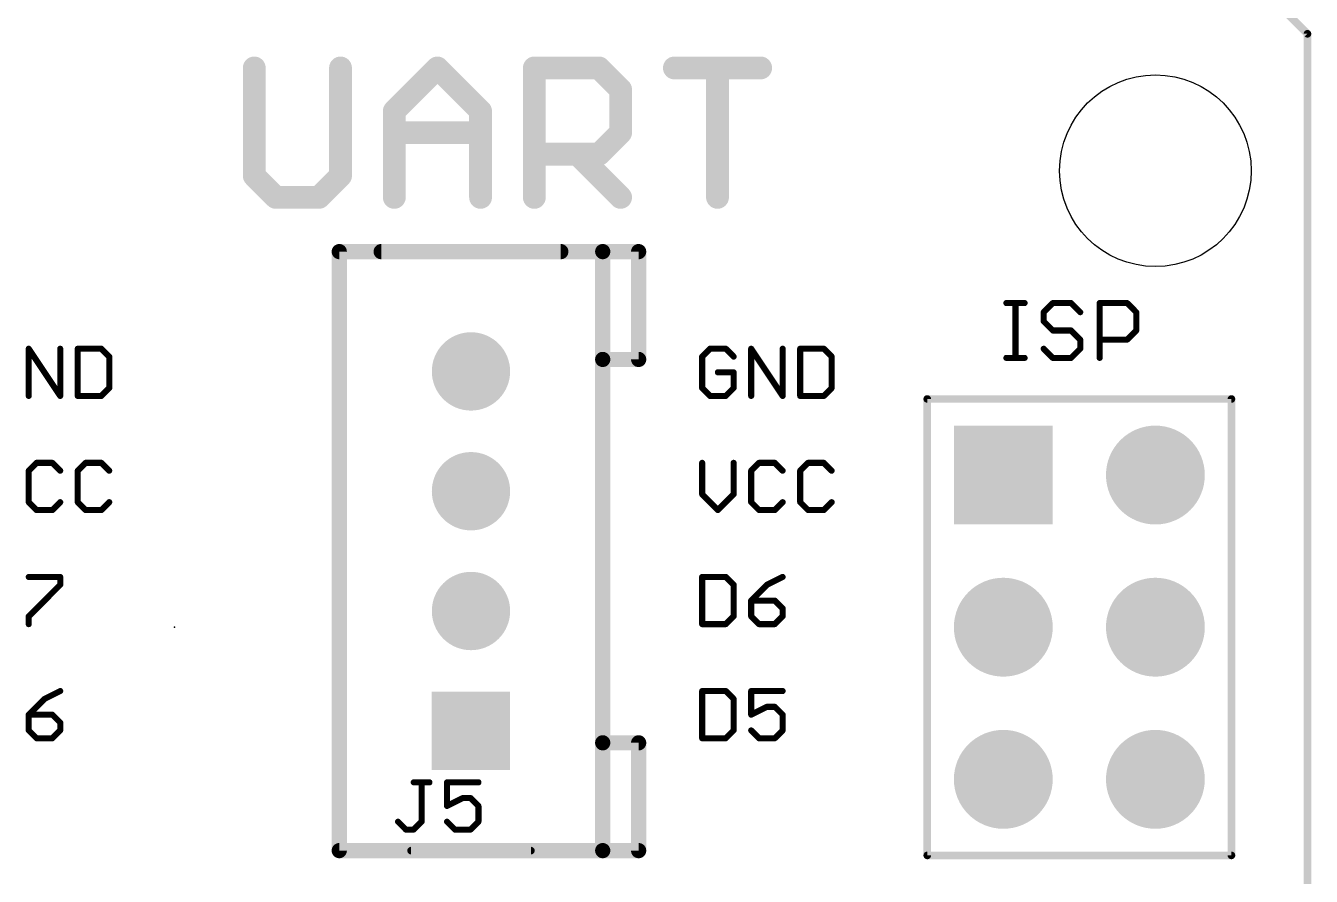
# Model space of a CAD drawing. Header units: inches. Extents: x 0 to 2.7, y -0.05 to 2.1.
# Drawn here: x 1.857 to 2.703, y 0.936 to 1.495 of the extents above; entities that cross this region are included whole.
import ezdxf

# ---------------------------------------------------------------- set-up
doc = ezdxf.new("R2010")
doc.units = ezdxf.units.IN
doc.header["$MEASUREMENT"] = 0
doc.layers.get('0').update_dxf_attribs({"linetype": 'CONTINUOUS'})
for name, color, linetype in [('17', 94, 'CONTINUOUS'), ('20', 214, 'CONTINUOUS'), ('21', 251, 'CONTINUOUS'), ('24', 134, 'CONTINUOUS'), ('25', 251, 'CONTINUOUS')]:
    doc.layers.add(name, color=color, linetype=linetype)
doc.layers.get('0').off()

# ---------------------------------------------------------------- blocks, each defined once
blk = doc.blocks.new('SQUAREP')
blk.add_solid([(-0.5, -0.5), (0.5, -0.5), (-0.5, 0.5), (0.5, 0.5)])
blk = doc.blocks.new('ROUNDP')
at = {"const_width": 0.5}
blk.add_lwpolyline([(0, -0.25, 1), (0, 0.25, 1), (0, -0.25)], format="xyb", dxfattribs=at)

msp = doc.modelspace()

# ---------------------------------------------------------------- linework, layer by layer
at = {"layer": '20', "const_width": 0.0005}
for points in [[(2.70025, 1.49, 1), (2.69975, 1.49)], [(2.699823, 1.489823, 1), (2.700177, 1.490177)]]:
    msp.add_lwpolyline(points, format="xyb", dxfattribs=at)
at = {"layer": '20'}
msp.add_circle((2.6, 1.4), 0.063, dxfattribs=at)
at = {"layer": '21'}
for points, const_width in [([(2.6, 1.59), (2.7, 1.49)], 0.005), ([(2.7, 1.49), (2.7, 0.2)], 0.005), ([(2.0075, 1.467573), (2.0075, 1.396679)], 0.015), ([(2.064215, 1.396679), (2.064215, 1.467573)], 0.015), ([(2.099579, 1.439215), (2.127936, 1.467573)], 0.015), ([(2.127936, 1.467573), (2.156294, 1.439215)], 0.015), ([(2.191657, 1.3825), (2.191657, 1.467573)], 0.015), ([(2.191657, 1.467573), (2.234194, 1.467573)], 0.015), ([(2.234194, 1.467573), (2.248372, 1.453394)], 0.015), ([(2.283736, 1.467573), (2.340451, 1.467573)], 0.015), ([(2.312093, 1.3825), (2.312093, 1.467573)], 0.015), ([(2.248372, 1.453394), (2.248372, 1.425036)], 0.015), ([(2.099579, 1.3825), (2.099579, 1.439215)], 0.015), ([(2.156294, 1.439215), (2.156294, 1.3825)], 0.015), ([(2.099579, 1.425036), (2.156294, 1.425036)], 0.015), ([(2.248372, 1.425036), (2.234194, 1.410858)], 0.015), ([(2.234194, 1.410858), (2.191657, 1.410858)], 0.015), ([(2.220015, 1.410858), (2.248372, 1.3825)], 0.015), ([(2.0075, 1.396679), (2.021679, 1.3825)], 0.015), ([(2.050036, 1.3825), (2.064215, 1.396679)], 0.015), ([(2.021679, 1.3825), (2.050036, 1.3825)], 0.015), ([(2.236614, 1.34685), (2.063386, 1.34685)], 0.01), ([(2.063386, 0.95315), (2.063386, 1.34685)], 0.01), ([(2.090945, 1.34685), (2.209055, 1.34685)], 0.01), ([(2.236614, 1.275984), (2.236614, 1.34685)], 0.01), ([(2.260236, 1.34685), (2.236614, 1.34685)], 0.01), ([(2.260236, 1.275984), (2.260236, 1.34685)], 0.01), ([(2.502, 1.313031), (2.51401, 1.313031)], 0.004), ([(2.508005, 1.277), (2.508005, 1.313031)], 0.004), ([(2.532559, 1.313031), (2.526554, 1.307026)], 0.004), ([(2.54457, 1.313031), (2.532559, 1.313031)], 0.004), ([(2.550575, 1.307026), (2.54457, 1.313031)], 0.004), ([(2.563386, 1.277), (2.563386, 1.313031)], 0.004), ([(2.563386, 1.313031), (2.581401, 1.313031)], 0.004), ([(2.581401, 1.313031), (2.587406, 1.307026)], 0.004), ([(2.526554, 1.307026), (2.526554, 1.30102)], 0.004), ([(2.526554, 1.30102), (2.532559, 1.295015)], 0.004), ([(2.587406, 1.307026), (2.587406, 1.295015)], 0.004), ([(2.532559, 1.295015), (2.54457, 1.295015)], 0.004), ([(2.54457, 1.295015), (2.550575, 1.28901)], 0.004), ([(2.587406, 1.295015), (2.581401, 1.28901)], 0.004), ([(1.859227, 1.252), (1.859227, 1.283026)], 0.004), ([(1.859227, 1.283026), (1.879912, 1.252)], 0.004), ([(1.879912, 1.252), (1.879912, 1.283026)], 0.004), ([(1.891455, 1.283026), (1.891455, 1.252)], 0.004), ([(1.906968, 1.283026), (1.891455, 1.283026)], 0.004), ([(1.912139, 1.277855), (1.906968, 1.283026)], 0.004), ([(2.307171, 1.283026), (2.302, 1.277855)], 0.004), ([(2.317513, 1.283026), (2.307171, 1.283026)], 0.004), ([(2.322684, 1.277855), (2.317513, 1.283026)], 0.004), ([(2.334227, 1.252), (2.334227, 1.283026)], 0.004), ([(2.334227, 1.283026), (2.354912, 1.252)], 0.004), ([(2.354912, 1.252), (2.354912, 1.283026)], 0.004), ([(2.366455, 1.283026), (2.366455, 1.252)], 0.004), ([(2.381968, 1.283026), (2.366455, 1.283026)], 0.004), ([(2.387139, 1.277855), (2.381968, 1.283026)], 0.004), ([(2.532559, 1.277), (2.526554, 1.283005)], 0.004), ([(2.550575, 1.283005), (2.54457, 1.277)], 0.004), ([(2.550575, 1.28901), (2.550575, 1.283005)], 0.004), ([(2.581401, 1.28901), (2.563386, 1.28901)], 0.004), ([(1.912139, 1.257171), (1.912139, 1.277855)], 0.004), ([(2.236614, 1.024016), (2.236614, 1.275984)], 0.01), ([(2.236614, 1.275984), (2.260236, 1.275984)], 0.01), ([(2.302, 1.277855), (2.302, 1.257171)], 0.004), ([(2.387139, 1.257171), (2.387139, 1.277855)], 0.004), ([(2.502, 1.277), (2.51401, 1.277)], 0.004), ([(2.54457, 1.277), (2.532559, 1.277)], 0.004), ([(2.322684, 1.267513), (2.312342, 1.267513)], 0.004), ([(2.322684, 1.257171), (2.322684, 1.267513)], 0.004), ([(1.891455, 1.252), (1.906968, 1.252)], 0.004), ([(1.906968, 1.252), (1.912139, 1.257171)], 0.004), ([(2.302, 1.257171), (2.307171, 1.252)], 0.004), ([(2.307171, 1.252), (2.317513, 1.252)], 0.004), ([(2.317513, 1.252), (2.322684, 1.257171)], 0.004), ([(2.366455, 1.252), (2.381968, 1.252)], 0.004), ([(2.381968, 1.252), (2.387139, 1.257171)], 0.004), ([(2.45, 1.25), (2.65, 1.25)], 0.005), ([(2.45, 0.95), (2.45, 1.25)], 0.005), ([(2.65, 1.25), (2.65, 0.95)], 0.005), ([(1.864398, 1.208026), (1.859227, 1.202855)], 0.004), ([(1.874741, 1.208026), (1.864398, 1.208026)], 0.004), ([(1.879912, 1.202855), (1.874741, 1.208026)], 0.004), ([(1.896626, 1.208026), (1.891455, 1.202855)], 0.004), ([(1.906968, 1.208026), (1.896626, 1.208026)], 0.004), ([(1.912139, 1.202855), (1.906968, 1.208026)], 0.004), ([(2.302, 1.208026), (2.302, 1.187342)], 0.004), ([(2.322684, 1.187342), (2.322684, 1.208026)], 0.004), ([(2.339398, 1.208026), (2.334227, 1.202855)], 0.004), ([(2.349741, 1.208026), (2.339398, 1.208026)], 0.004), ([(2.354912, 1.202855), (2.349741, 1.208026)], 0.004), ([(2.371626, 1.208026), (2.366455, 1.202855)], 0.004), ([(2.381968, 1.208026), (2.371626, 1.208026)], 0.004), ([(2.387139, 1.202855), (2.381968, 1.208026)], 0.004), ([(1.859227, 1.202855), (1.859227, 1.182171)], 0.004), ([(1.891455, 1.202855), (1.891455, 1.182171)], 0.004), ([(2.334227, 1.202855), (2.334227, 1.182171)], 0.004), ([(2.366455, 1.202855), (2.366455, 1.182171)], 0.004), ([(1.859227, 1.182171), (1.864398, 1.177)], 0.004), ([(1.874741, 1.177), (1.879912, 1.182171)], 0.004), ([(1.891455, 1.182171), (1.896626, 1.177)], 0.004), ([(1.906968, 1.177), (1.912139, 1.182171)], 0.004), ([(2.302, 1.187342), (2.312342, 1.177)], 0.004), ([(2.312342, 1.177), (2.322684, 1.187342)], 0.004), ([(2.334227, 1.182171), (2.339398, 1.177)], 0.004), ([(2.349741, 1.177), (2.354912, 1.182171)], 0.004), ([(2.366455, 1.182171), (2.371626, 1.177)], 0.004), ([(2.381968, 1.177), (2.387139, 1.182171)], 0.004), ([(1.864398, 1.177), (1.874741, 1.177)], 0.004), ([(1.896626, 1.177), (1.906968, 1.177)], 0.004), ([(2.339398, 1.177), (2.349741, 1.177)], 0.004), ([(2.371626, 1.177), (2.381968, 1.177)], 0.004), ([(1.859227, 1.133026), (1.879912, 1.133026)], 0.004), ([(1.879912, 1.133026), (1.879912, 1.127855)], 0.004), ([(2.302, 1.133026), (2.302, 1.102)], 0.004), ([(2.317513, 1.133026), (2.302, 1.133026)], 0.004), ([(2.322684, 1.127855), (2.317513, 1.133026)], 0.004), ([(2.354912, 1.133026), (2.34457, 1.127855)], 0.004), ([(1.879912, 1.127855), (1.859227, 1.107171)], 0.004), ([(2.322684, 1.107171), (2.322684, 1.127855)], 0.004), ([(2.34457, 1.127855), (2.334227, 1.117513)], 0.004), ([(2.334227, 1.117513), (2.334227, 1.107171)], 0.004), ([(2.349741, 1.117513), (2.334227, 1.117513)], 0.004), ([(2.354912, 1.112342), (2.349741, 1.117513)], 0.004), ([(1.859227, 1.107171), (1.859227, 1.102)], 0.004), ([(2.317513, 1.102), (2.322684, 1.107171)], 0.004), ([(2.334227, 1.107171), (2.339398, 1.102)], 0.004), ([(2.349741, 1.102), (2.354912, 1.107171)], 0.004), ([(2.354912, 1.107171), (2.354912, 1.112342)], 0.004), ([(2.302, 1.102), (2.317513, 1.102)], 0.004), ([(2.339398, 1.102), (2.349741, 1.102)], 0.004), ([(1.879912, 1.058026), (1.86957, 1.052855)], 0.004), ([(2.302, 1.058026), (2.302, 1.027)], 0.004), ([(2.317513, 1.058026), (2.302, 1.058026)], 0.004), ([(2.322684, 1.052855), (2.317513, 1.058026)], 0.004), ([(2.354912, 1.058026), (2.334227, 1.058026)], 0.004), ([(2.334227, 1.058026), (2.334227, 1.042513)], 0.004), ([(1.86957, 1.052855), (1.859227, 1.042513)], 0.004), ([(2.322684, 1.032171), (2.322684, 1.052855)], 0.004), ([(2.334227, 1.042513), (2.34457, 1.047684)], 0.004), ([(2.34457, 1.047684), (2.349741, 1.047684)], 0.004), ([(2.349741, 1.047684), (2.354912, 1.042513)], 0.004), ([(1.859227, 1.042513), (1.859227, 1.032171)], 0.004), ([(1.874741, 1.042513), (1.859227, 1.042513)], 0.004), ([(1.879912, 1.037342), (1.874741, 1.042513)], 0.004), ([(2.354912, 1.042513), (2.354912, 1.032171)], 0.004), ([(1.859227, 1.032171), (1.864398, 1.027)], 0.004), ([(1.874741, 1.027), (1.879912, 1.032171)], 0.004), ([(1.879912, 1.032171), (1.879912, 1.037342)], 0.004), ([(2.317513, 1.027), (2.322684, 1.032171)], 0.004), ([(2.339398, 1.027), (2.334227, 1.032171)], 0.004), ([(2.354912, 1.032171), (2.349741, 1.027)], 0.004), ([(1.864398, 1.027), (1.874741, 1.027)], 0.004), ([(2.236614, 0.95315), (2.236614, 1.024016)], 0.01), ([(2.260236, 1.024016), (2.236614, 1.024016)], 0.01), ([(2.260236, 0.95315), (2.260236, 1.024016)], 0.01), ([(2.302, 1.027), (2.317513, 1.027)], 0.004), ([(2.349741, 1.027), (2.339398, 1.027)], 0.004), ([(2.063386, 0.95315), (2.236614, 0.95315)], 0.01), ([(2.11063, 0.95315), (2.18937, 0.95315)], 0.005), ([(2.236614, 0.95315), (2.260236, 0.95315)], 0.01), ([(2.65, 0.95), (2.45, 0.95)], 0.005)]:
    msp.add_lwpolyline(points, dxfattribs=dict(at, const_width=const_width))
for points, const_width in [([(2.70125, 1.49, 1), (2.69875, 1.49)], 0.0025), ([(2.699116, 1.489116, 1), (2.700884, 1.490884)], 0.0025), ([(2.01125, 1.467573, 1), (2.00375, 1.467573)], 0.0075), ([(2.067965, 1.467573, 1), (2.060465, 1.467573)], 0.0075), ([(2.130588, 1.470224, 1), (2.125284, 1.464921)], 0.0075), ([(2.130588, 1.464921, 1), (2.125284, 1.470224)], 0.0075), ([(2.195407, 1.467573, 1), (2.187907, 1.467573)], 0.0075), ([(2.191657, 1.471323, 1), (2.191657, 1.463823)], 0.0075), ([(2.236845, 1.470224, 1), (2.231542, 1.464921)], 0.0075), ([(2.234194, 1.463823, 1), (2.234194, 1.471323)], 0.0075), ([(2.283736, 1.471323, 1), (2.283736, 1.463823)], 0.0075), ([(2.315843, 1.467573, 1), (2.308343, 1.467573)], 0.0075), ([(2.340451, 1.463823, 1), (2.340451, 1.471323)], 0.0075), ([(2.252122, 1.453394, 1), (2.244622, 1.453394)], 0.0075), ([(2.245721, 1.450742, 1), (2.251024, 1.456045)], 0.0075), ([(2.096927, 1.441867, 1), (2.10223, 1.436563)], 0.0075), ([(2.103329, 1.439215, 1), (2.095829, 1.439215)], 0.0075), ([(2.160044, 1.439215, 1), (2.152544, 1.439215)], 0.0075), ([(2.153642, 1.436563, 1), (2.158945, 1.441867)], 0.0075), ([(2.099579, 1.428786, 1), (2.099579, 1.421286)], 0.0075), ([(2.156294, 1.421286, 1), (2.156294, 1.428786)], 0.0075), ([(2.244622, 1.425036, 1), (2.252122, 1.425036)], 0.0075), ([(2.251024, 1.422385, 1), (2.245721, 1.427688)], 0.0075), ([(2.191657, 1.414608, 1), (2.191657, 1.407108)], 0.0075), ([(2.222666, 1.413509, 1), (2.217363, 1.408206)], 0.0075), ([(2.231542, 1.413509, 1), (2.236845, 1.408206)], 0.0075), ([(2.234194, 1.407108, 1), (2.234194, 1.414608)], 0.0075), ([(2.010152, 1.39933, 1), (2.004848, 1.394027)], 0.0075), ([(2.066867, 1.394027, 1), (2.061563, 1.39933)], 0.0075), ([(2.00375, 1.396679, 1), (2.01125, 1.396679)], 0.0075), ([(2.060465, 1.396679, 1), (2.067965, 1.396679)], 0.0075), ([(2.021679, 1.38625, 1), (2.021679, 1.37875)], 0.0075), ([(2.019027, 1.379848, 1), (2.02433, 1.385152)], 0.0075), ([(2.047385, 1.385152, 1), (2.052688, 1.379848)], 0.0075), ([(2.050036, 1.37875, 1), (2.050036, 1.38625)], 0.0075), ([(2.095829, 1.3825, 1), (2.103329, 1.3825)], 0.0075), ([(2.152544, 1.3825, 1), (2.160044, 1.3825)], 0.0075), ([(2.187907, 1.3825, 1), (2.195407, 1.3825)], 0.0075), ([(2.245721, 1.379848, 1), (2.251024, 1.385152)], 0.0075), ([(2.308343, 1.3825, 1), (2.315843, 1.3825)], 0.0075), ([(2.063386, 1.34935, 1), (2.063386, 1.34435)], 0.005), ([(2.065886, 1.34685, 1), (2.060886, 1.34685)], 0.005), ([(2.090945, 1.34935, 1), (2.090945, 1.34435)], 0.005), ([(2.209055, 1.34435, 1), (2.209055, 1.34935)], 0.005), ([(2.239114, 1.34685, 1), (2.234114, 1.34685)], 0.005), ([(2.236614, 1.34935, 1), (2.236614, 1.34435)], 0.005), ([(2.236614, 1.34435, 1), (2.236614, 1.34935)], 0.005), ([(2.262736, 1.34685, 1), (2.257736, 1.34685)], 0.005), ([(2.260236, 1.34435, 1), (2.260236, 1.34935)], 0.005), ([(2.502, 1.314031, 1), (2.502, 1.312031)], 0.002), ([(2.509005, 1.313031, 1), (2.507005, 1.313031)], 0.002), ([(2.51401, 1.312031, 1), (2.51401, 1.314031)], 0.002), ([(2.532559, 1.314031, 1), (2.532559, 1.312031)], 0.002), ([(2.533266, 1.312324, 1), (2.531852, 1.313738)], 0.002), ([(2.545277, 1.313738, 1), (2.543863, 1.312324)], 0.002), ([(2.54457, 1.312031, 1), (2.54457, 1.314031)], 0.002), ([(2.564386, 1.313031, 1), (2.562386, 1.313031)], 0.002), ([(2.563386, 1.314031, 1), (2.563386, 1.312031)], 0.002), ([(2.582108, 1.313738, 1), (2.580694, 1.312324)], 0.002), ([(2.581401, 1.312031, 1), (2.581401, 1.314031)], 0.002), ([(2.527554, 1.307026, 1), (2.525554, 1.307026)], 0.002), ([(2.525847, 1.307733, 1), (2.527261, 1.306318)], 0.002), ([(2.527261, 1.301728, 1), (2.525847, 1.300313)], 0.002), ([(2.525554, 1.30102, 1), (2.527554, 1.30102)], 0.002), ([(2.549868, 1.306318, 1), (2.551282, 1.307733)], 0.002), ([(2.588406, 1.307026, 1), (2.586406, 1.307026)], 0.002), ([(2.586699, 1.306318, 1), (2.588113, 1.307733)], 0.002), ([(2.532559, 1.296015, 1), (2.532559, 1.294015)], 0.002), ([(2.531852, 1.294308, 1), (2.533266, 1.295722)], 0.002), ([(2.545277, 1.295722, 1), (2.543863, 1.294308)], 0.002), ([(2.54457, 1.294015, 1), (2.54457, 1.296015)], 0.002), ([(2.586406, 1.295015, 1), (2.588406, 1.295015)], 0.002), ([(2.588113, 1.294308, 1), (2.586699, 1.295722)], 0.002), ([(1.86006, 1.283581, 1), (1.858395, 1.282472)], 0.002), ([(1.860227, 1.283026, 1), (1.858227, 1.283026)], 0.002), ([(1.880912, 1.283026, 1), (1.878912, 1.283026)], 0.002), ([(1.892455, 1.283026, 1), (1.890455, 1.283026)], 0.002), ([(1.891455, 1.284026, 1), (1.891455, 1.282026)], 0.002), ([(1.907675, 1.283734, 1), (1.906261, 1.282319)], 0.002), ([(1.906968, 1.282026, 1), (1.906968, 1.284026)], 0.002), ([(2.307171, 1.284026, 1), (2.307171, 1.282026)], 0.002), ([(2.307878, 1.282319, 1), (2.306464, 1.283734)], 0.002), ([(2.31822, 1.283734, 1), (2.316806, 1.282319)], 0.002), ([(2.317513, 1.282026, 1), (2.317513, 1.284026)], 0.002), ([(2.33506, 1.283581, 1), (2.333395, 1.282472)], 0.002), ([(2.335227, 1.283026, 1), (2.333227, 1.283026)], 0.002), ([(2.355912, 1.283026, 1), (2.353912, 1.283026)], 0.002), ([(2.367455, 1.283026, 1), (2.365455, 1.283026)], 0.002), ([(2.366455, 1.284026, 1), (2.366455, 1.282026)], 0.002), ([(2.382675, 1.283734, 1), (2.381261, 1.282319)], 0.002), ([(2.381968, 1.282026, 1), (2.381968, 1.284026)], 0.002), ([(2.527261, 1.283712, 1), (2.525847, 1.282298)], 0.002), ([(2.551575, 1.28901, 1), (2.549575, 1.28901)], 0.002), ([(2.549868, 1.288303, 1), (2.551282, 1.289717)], 0.002), ([(2.551282, 1.282298, 1), (2.549868, 1.283712)], 0.002), ([(2.563386, 1.29001, 1), (2.563386, 1.28801)], 0.002), ([(2.580694, 1.289717, 1), (2.582108, 1.288303)], 0.002), ([(2.581401, 1.28801, 1), (2.581401, 1.29001)], 0.002), ([(1.913139, 1.277855, 1), (1.911139, 1.277855)], 0.002), ([(1.911432, 1.277148, 1), (1.912846, 1.278562)], 0.002), ([(2.239114, 1.275984, 1), (2.234114, 1.275984)], 0.005), ([(2.236614, 1.278484, 1), (2.236614, 1.273484)], 0.005), ([(2.234114, 1.275984, 1), (2.239114, 1.275984)], 0.005), ([(2.257736, 1.275984, 1), (2.262736, 1.275984)], 0.005), ([(2.260236, 1.273484, 1), (2.260236, 1.278484)], 0.005), ([(2.303, 1.277855, 1), (2.301, 1.277855)], 0.002), ([(2.301293, 1.278562, 1), (2.302707, 1.277148)], 0.002), ([(2.321977, 1.277148, 1), (2.323391, 1.278562)], 0.002), ([(2.388139, 1.277855, 1), (2.386139, 1.277855)], 0.002), ([(2.386432, 1.277148, 1), (2.387846, 1.278562)], 0.002), ([(2.502, 1.278, 1), (2.502, 1.276)], 0.002), ([(2.507005, 1.277, 1), (2.509005, 1.277)], 0.002), ([(2.51401, 1.276, 1), (2.51401, 1.278)], 0.002), ([(2.532559, 1.278, 1), (2.532559, 1.276)], 0.002), ([(2.531852, 1.276293, 1), (2.533266, 1.277707)], 0.002), ([(2.543863, 1.277707, 1), (2.545277, 1.276293)], 0.002), ([(2.54457, 1.276, 1), (2.54457, 1.278)], 0.002), ([(2.549575, 1.283005, 1), (2.551575, 1.283005)], 0.002), ([(2.562386, 1.277, 1), (2.564386, 1.277)], 0.002), ([(2.312342, 1.268513, 1), (2.312342, 1.266513)], 0.002), ([(2.323684, 1.267513, 1), (2.321684, 1.267513)], 0.002), ([(2.322684, 1.266513, 1), (2.322684, 1.268513)], 0.002), ([(1.858227, 1.252, 1), (1.860227, 1.252)], 0.002), ([(1.878912, 1.252, 1), (1.880912, 1.252)], 0.002), ([(1.87908, 1.251445, 1), (1.880744, 1.252555)], 0.002), ([(1.891455, 1.253, 1), (1.891455, 1.251)], 0.002), ([(1.890455, 1.252, 1), (1.892455, 1.252)], 0.002), ([(1.906261, 1.252707, 1), (1.907675, 1.251293)], 0.002), ([(1.906968, 1.251, 1), (1.906968, 1.253)], 0.002), ([(1.911139, 1.257171, 1), (1.913139, 1.257171)], 0.002), ([(1.912846, 1.256464, 1), (1.911432, 1.257878)], 0.002), ([(2.302707, 1.257878, 1), (2.301293, 1.256464)], 0.002), ([(2.301, 1.257171, 1), (2.303, 1.257171)], 0.002), ([(2.307171, 1.253, 1), (2.307171, 1.251)], 0.002), ([(2.306464, 1.251293, 1), (2.307878, 1.252707)], 0.002), ([(2.316806, 1.252707, 1), (2.31822, 1.251293)], 0.002), ([(2.317513, 1.251, 1), (2.317513, 1.253)], 0.002), ([(2.321684, 1.257171, 1), (2.323684, 1.257171)], 0.002), ([(2.323391, 1.256464, 1), (2.321977, 1.257878)], 0.002), ([(2.333227, 1.252, 1), (2.335227, 1.252)], 0.002), ([(2.353912, 1.252, 1), (2.355912, 1.252)], 0.002), ([(2.35408, 1.251445, 1), (2.355744, 1.252555)], 0.002), ([(2.366455, 1.253, 1), (2.366455, 1.251)], 0.002), ([(2.365455, 1.252, 1), (2.367455, 1.252)], 0.002), ([(2.381261, 1.252707, 1), (2.382675, 1.251293)], 0.002), ([(2.381968, 1.251, 1), (2.381968, 1.253)], 0.002), ([(2.386139, 1.257171, 1), (2.388139, 1.257171)], 0.002), ([(2.387846, 1.256464, 1), (2.386432, 1.257878)], 0.002), ([(2.45, 1.25125, 1), (2.45, 1.24875)], 0.0025), ([(2.45125, 1.25, 1), (2.44875, 1.25)], 0.0025), ([(2.65125, 1.25, 1), (2.64875, 1.25)], 0.0025), ([(2.65, 1.24875, 1), (2.65, 1.25125)], 0.0025), ([(1.864398, 1.209026, 1), (1.864398, 1.207026)], 0.002), ([(1.865106, 1.207319, 1), (1.863691, 1.208734)], 0.002), ([(1.875448, 1.208734, 1), (1.874034, 1.207319)], 0.002), ([(1.874741, 1.207026, 1), (1.874741, 1.209026)], 0.002), ([(1.896626, 1.209026, 1), (1.896626, 1.207026)], 0.002), ([(1.897333, 1.207319, 1), (1.895919, 1.208734)], 0.002), ([(1.907675, 1.208734, 1), (1.906261, 1.207319)], 0.002), ([(1.906968, 1.207026, 1), (1.906968, 1.209026)], 0.002), ([(2.303, 1.208026, 1), (2.301, 1.208026)], 0.002), ([(2.323684, 1.208026, 1), (2.321684, 1.208026)], 0.002), ([(2.339398, 1.209026, 1), (2.339398, 1.207026)], 0.002), ([(2.340106, 1.207319, 1), (2.338691, 1.208734)], 0.002), ([(2.350448, 1.208734, 1), (2.349034, 1.207319)], 0.002), ([(2.349741, 1.207026, 1), (2.349741, 1.209026)], 0.002), ([(2.371626, 1.209026, 1), (2.371626, 1.207026)], 0.002), ([(2.372333, 1.207319, 1), (2.370919, 1.208734)], 0.002), ([(2.382675, 1.208734, 1), (2.381261, 1.207319)], 0.002), ([(2.381968, 1.207026, 1), (2.381968, 1.209026)], 0.002), ([(1.860227, 1.202855, 1), (1.858227, 1.202855)], 0.002), ([(1.85852, 1.203562, 1), (1.859935, 1.202148)], 0.002), ([(1.879205, 1.202148, 1), (1.880619, 1.203562)], 0.002), ([(1.892455, 1.202855, 1), (1.890455, 1.202855)], 0.002), ([(1.890748, 1.203562, 1), (1.892162, 1.202148)], 0.002), ([(1.911432, 1.202148, 1), (1.912846, 1.203562)], 0.002), ([(2.335227, 1.202855, 1), (2.333227, 1.202855)], 0.002), ([(2.33352, 1.203562, 1), (2.334935, 1.202148)], 0.002), ([(2.354205, 1.202148, 1), (2.355619, 1.203562)], 0.002), ([(2.367455, 1.202855, 1), (2.365455, 1.202855)], 0.002), ([(2.365748, 1.203562, 1), (2.367162, 1.202148)], 0.002), ([(2.386432, 1.202148, 1), (2.387846, 1.203562)], 0.002), ([(1.859935, 1.182878, 1), (1.85852, 1.181464)], 0.002), ([(1.880619, 1.181464, 1), (1.879205, 1.182878)], 0.002), ([(1.892162, 1.182878, 1), (1.890748, 1.181464)], 0.002), ([(1.912846, 1.181464, 1), (1.911432, 1.182878)], 0.002), ([(2.302707, 1.188049, 1), (2.301293, 1.186635)], 0.002), ([(2.301, 1.187342, 1), (2.303, 1.187342)], 0.002), ([(2.321684, 1.187342, 1), (2.323684, 1.187342)], 0.002), ([(2.323391, 1.186635, 1), (2.321977, 1.188049)], 0.002), ([(2.334935, 1.182878, 1), (2.33352, 1.181464)], 0.002), ([(2.355619, 1.181464, 1), (2.354205, 1.182878)], 0.002), ([(2.367162, 1.182878, 1), (2.365748, 1.181464)], 0.002), ([(2.387846, 1.181464, 1), (2.386432, 1.182878)], 0.002), ([(1.858227, 1.182171, 1), (1.860227, 1.182171)], 0.002), ([(1.864398, 1.178, 1), (1.864398, 1.176)], 0.002), ([(1.863691, 1.176293, 1), (1.865106, 1.177707)], 0.002), ([(1.874034, 1.177707, 1), (1.875448, 1.176293)], 0.002), ([(1.874741, 1.176, 1), (1.874741, 1.178)], 0.002), ([(1.890455, 1.182171, 1), (1.892455, 1.182171)], 0.002), ([(1.896626, 1.178, 1), (1.896626, 1.176)], 0.002), ([(1.895919, 1.176293, 1), (1.897333, 1.177707)], 0.002), ([(1.906261, 1.177707, 1), (1.907675, 1.176293)], 0.002), ([(1.906968, 1.176, 1), (1.906968, 1.178)], 0.002), ([(2.311635, 1.177707, 1), (2.313049, 1.176293)], 0.002), ([(2.311635, 1.176293, 1), (2.313049, 1.177707)], 0.002), ([(2.333227, 1.182171, 1), (2.335227, 1.182171)], 0.002), ([(2.339398, 1.178, 1), (2.339398, 1.176)], 0.002), ([(2.338691, 1.176293, 1), (2.340106, 1.177707)], 0.002), ([(2.349034, 1.177707, 1), (2.350448, 1.176293)], 0.002), ([(2.349741, 1.176, 1), (2.349741, 1.178)], 0.002), ([(2.365455, 1.182171, 1), (2.367455, 1.182171)], 0.002), ([(2.371626, 1.178, 1), (2.371626, 1.176)], 0.002), ([(2.370919, 1.176293, 1), (2.372333, 1.177707)], 0.002), ([(2.381261, 1.177707, 1), (2.382675, 1.176293)], 0.002), ([(2.381968, 1.176, 1), (2.381968, 1.178)], 0.002), ([(1.859227, 1.134026, 1), (1.859227, 1.132026)], 0.002), ([(1.880912, 1.133026, 1), (1.878912, 1.133026)], 0.002), ([(1.879912, 1.132026, 1), (1.879912, 1.134026)], 0.002), ([(2.303, 1.133026, 1), (2.301, 1.133026)], 0.002), ([(2.302, 1.134026, 1), (2.302, 1.132026)], 0.002), ([(2.31822, 1.133734, 1), (2.316806, 1.132319)], 0.002), ([(2.317513, 1.132026, 1), (2.317513, 1.134026)], 0.002), ([(2.355359, 1.132132, 1), (2.354465, 1.133921)], 0.002), ([(1.878912, 1.127855, 1), (1.880912, 1.127855)], 0.002), ([(1.880619, 1.127148, 1), (1.879205, 1.128562)], 0.002), ([(2.323684, 1.127855, 1), (2.321684, 1.127855)], 0.002), ([(2.321977, 1.127148, 1), (2.323391, 1.128562)], 0.002), ([(2.344122, 1.12875, 1), (2.345017, 1.126961)], 0.002), ([(2.345277, 1.127148, 1), (2.343863, 1.128562)], 0.002), ([(2.335227, 1.117513, 1), (2.333227, 1.117513)], 0.002), ([(2.334227, 1.118513, 1), (2.334227, 1.116513)], 0.002), ([(2.33352, 1.11822, 1), (2.334935, 1.116806)], 0.002), ([(2.350448, 1.11822, 1), (2.349034, 1.116806)], 0.002), ([(2.349741, 1.116513, 1), (2.349741, 1.118513)], 0.002), ([(1.860227, 1.107171, 1), (1.858227, 1.107171)], 0.002), ([(1.85852, 1.107878, 1), (1.859935, 1.106464)], 0.002), ([(2.321684, 1.107171, 1), (2.323684, 1.107171)], 0.002), ([(2.323391, 1.106464, 1), (2.321977, 1.107878)], 0.002), ([(2.334935, 1.107878, 1), (2.33352, 1.106464)], 0.002), ([(2.333227, 1.107171, 1), (2.335227, 1.107171)], 0.002), ([(2.355912, 1.112342, 1), (2.353912, 1.112342)], 0.002), ([(2.353912, 1.107171, 1), (2.355912, 1.107171)], 0.002), ([(2.354205, 1.111635, 1), (2.355619, 1.113049)], 0.002), ([(2.355619, 1.106464, 1), (2.354205, 1.107878)], 0.002), ([(1.858227, 1.102, 1), (1.860227, 1.102)], 0.002), ([(2.302, 1.103, 1), (2.302, 1.101)], 0.002), ([(2.301, 1.102, 1), (2.303, 1.102)], 0.002), ([(2.316806, 1.102707, 1), (2.31822, 1.101293)], 0.002), ([(2.317513, 1.101, 1), (2.317513, 1.103)], 0.002), ([(2.339398, 1.103, 1), (2.339398, 1.101)], 0.002), ([(2.338691, 1.101293, 1), (2.340106, 1.102707)], 0.002), ([(2.349034, 1.102707, 1), (2.350448, 1.101293)], 0.002), ([(2.349741, 1.101, 1), (2.349741, 1.103)], 0.002), ([(1.880359, 1.057132, 1), (1.879465, 1.058921)], 0.002), ([(2.303, 1.058026, 1), (2.301, 1.058026)], 0.002), ([(2.302, 1.059026, 1), (2.302, 1.057026)], 0.002), ([(2.31822, 1.058734, 1), (2.316806, 1.057319)], 0.002), ([(2.317513, 1.057026, 1), (2.317513, 1.059026)], 0.002), ([(2.334227, 1.059026, 1), (2.334227, 1.057026)], 0.002), ([(2.335227, 1.058026, 1), (2.333227, 1.058026)], 0.002), ([(2.354912, 1.057026, 1), (2.354912, 1.059026)], 0.002), ([(1.869122, 1.05375, 1), (1.870017, 1.051961)], 0.002), ([(1.870277, 1.052148, 1), (1.868863, 1.053562)], 0.002), ([(2.323684, 1.052855, 1), (2.321684, 1.052855)], 0.002), ([(2.321977, 1.052148, 1), (2.323391, 1.053562)], 0.002), ([(2.34457, 1.048684, 1), (2.34457, 1.046684)], 0.002), ([(2.345017, 1.04679, 1), (2.344122, 1.048579)], 0.002), ([(2.350448, 1.048391, 1), (2.349034, 1.046977)], 0.002), ([(2.349741, 1.046684, 1), (2.349741, 1.048684)], 0.002), ([(1.860227, 1.042513, 1), (1.858227, 1.042513)], 0.002), ([(1.859227, 1.043513, 1), (1.859227, 1.041513)], 0.002), ([(1.85852, 1.04322, 1), (1.859935, 1.041806)], 0.002), ([(1.875448, 1.04322, 1), (1.874034, 1.041806)], 0.002), ([(1.874741, 1.041513, 1), (1.874741, 1.043513)], 0.002), ([(2.33378, 1.043408, 1), (2.334675, 1.041619)], 0.002), ([(2.333227, 1.042513, 1), (2.335227, 1.042513)], 0.002), ([(2.355912, 1.042513, 1), (2.353912, 1.042513)], 0.002), ([(2.354205, 1.041806, 1), (2.355619, 1.04322)], 0.002), ([(1.859935, 1.032878, 1), (1.85852, 1.031464)], 0.002), ([(1.858227, 1.032171, 1), (1.860227, 1.032171)], 0.002), ([(1.880912, 1.037342, 1), (1.878912, 1.037342)], 0.002), ([(1.878912, 1.032171, 1), (1.880912, 1.032171)], 0.002), ([(1.879205, 1.036635, 1), (1.880619, 1.038049)], 0.002), ([(1.880619, 1.031464, 1), (1.879205, 1.032878)], 0.002), ([(2.321684, 1.032171, 1), (2.323684, 1.032171)], 0.002), ([(2.323391, 1.031464, 1), (2.321977, 1.032878)], 0.002), ([(2.334935, 1.032878, 1), (2.33352, 1.031464)], 0.002), ([(2.353912, 1.032171, 1), (2.355912, 1.032171)], 0.002), ([(2.355619, 1.031464, 1), (2.354205, 1.032878)], 0.002), ([(1.864398, 1.028, 1), (1.864398, 1.026)], 0.002), ([(1.863691, 1.026293, 1), (1.865106, 1.027707)], 0.002), ([(1.874034, 1.027707, 1), (1.875448, 1.026293)], 0.002), ([(1.874741, 1.026, 1), (1.874741, 1.028)], 0.002), ([(2.239114, 1.024016, 1), (2.234114, 1.024016)], 0.005), ([(2.236614, 1.026516, 1), (2.236614, 1.021516)], 0.005), ([(2.234114, 1.024016, 1), (2.239114, 1.024016)], 0.005), ([(2.262736, 1.024016, 1), (2.257736, 1.024016)], 0.005), ([(2.260236, 1.021516, 1), (2.260236, 1.026516)], 0.005), ([(2.302, 1.028, 1), (2.302, 1.026)], 0.002), ([(2.301, 1.027, 1), (2.303, 1.027)], 0.002), ([(2.316806, 1.027707, 1), (2.31822, 1.026293)], 0.002), ([(2.317513, 1.026, 1), (2.317513, 1.028)], 0.002), ([(2.339398, 1.028, 1), (2.339398, 1.026)], 0.002), ([(2.338691, 1.026293, 1), (2.340106, 1.027707)], 0.002), ([(2.349034, 1.027707, 1), (2.350448, 1.026293)], 0.002), ([(2.349741, 1.026, 1), (2.349741, 1.028)], 0.002), ([(2.063386, 0.95565, 1), (2.063386, 0.95065)], 0.005), ([(2.060886, 0.95315, 1), (2.065886, 0.95315)], 0.005), ([(2.11063, 0.9544, 1), (2.11063, 0.9519)], 0.0025), ([(2.18937, 0.9519, 1), (2.18937, 0.9544)], 0.0025), ([(2.236614, 0.95565, 1), (2.236614, 0.95065)], 0.005), ([(2.234114, 0.95315, 1), (2.239114, 0.95315)], 0.005), ([(2.236614, 0.95065, 1), (2.236614, 0.95565)], 0.005), ([(2.257736, 0.95315, 1), (2.262736, 0.95315)], 0.005), ([(2.260236, 0.95065, 1), (2.260236, 0.95565)], 0.005), ([(2.45, 0.95125, 1), (2.45, 0.94875)], 0.0025), ([(2.44875, 0.95, 1), (2.45125, 0.95)], 0.0025), ([(2.64875, 0.95, 1), (2.65125, 0.95)], 0.0025), ([(2.65, 0.94875, 1), (2.65, 0.95125)], 0.0025)]:
    msp.add_lwpolyline(points, format="xyb", dxfattribs=dict(at, const_width=const_width))
at = {"layer": '24'}
msp.add_point((1.955, 1.1), dxfattribs=at)
at = {"layer": '25', "const_width": 0.004}
for points in [[(2.112342, 0.998026), (2.122684, 0.998026)], [(2.117513, 0.972171), (2.117513, 0.998026)], [(2.154912, 0.998026), (2.134227, 0.998026)], [(2.134227, 0.998026), (2.134227, 0.982513)], [(2.134227, 0.982513), (2.14457, 0.987684)], [(2.14457, 0.987684), (2.149741, 0.987684)], [(2.149741, 0.987684), (2.154912, 0.982513)], [(2.154912, 0.982513), (2.154912, 0.972171)], [(2.102, 0.972171), (2.107171, 0.967)], [(2.112342, 0.967), (2.117513, 0.972171)], [(2.139398, 0.967), (2.134227, 0.972171)], [(2.154912, 0.972171), (2.149741, 0.967)], [(2.107171, 0.967), (2.112342, 0.967)], [(2.149741, 0.967), (2.139398, 0.967)]]:
    msp.add_lwpolyline(points, dxfattribs=at)
at = {"layer": '25', "const_width": 0.002}
for points in [[(2.112342, 0.999026, 1), (2.112342, 0.997026)], [(2.118513, 0.998026, 1), (2.116513, 0.998026)], [(2.122684, 0.997026, 1), (2.122684, 0.999026)], [(2.134227, 0.999026, 1), (2.134227, 0.997026)], [(2.135227, 0.998026, 1), (2.133227, 0.998026)], [(2.154912, 0.997026, 1), (2.154912, 0.999026)], [(2.14457, 0.988684, 1), (2.14457, 0.986684)], [(2.145017, 0.98679, 1), (2.144122, 0.988579)], [(2.150448, 0.988391, 1), (2.149034, 0.986977)], [(2.149741, 0.986684, 1), (2.149741, 0.988684)], [(2.13378, 0.983408, 1), (2.134675, 0.981619)], [(2.133227, 0.982513, 1), (2.135227, 0.982513)], [(2.155912, 0.982513, 1), (2.153912, 0.982513)], [(2.154205, 0.981806, 1), (2.155619, 0.98322)], [(2.102707, 0.972878, 1), (2.101293, 0.971464)], [(2.116513, 0.972171, 1), (2.118513, 0.972171)], [(2.11822, 0.971464, 1), (2.116806, 0.972878)], [(2.134935, 0.972878, 1), (2.13352, 0.971464)], [(2.153912, 0.972171, 1), (2.155912, 0.972171)], [(2.155619, 0.971464, 1), (2.154205, 0.972878)], [(2.107171, 0.968, 1), (2.107171, 0.966)], [(2.106464, 0.966293, 1), (2.107878, 0.967707)], [(2.111635, 0.967707, 1), (2.113049, 0.966293)], [(2.112342, 0.966, 1), (2.112342, 0.968)], [(2.139398, 0.968, 1), (2.139398, 0.966)], [(2.138691, 0.966293, 1), (2.140106, 0.967707)], [(2.149034, 0.967707, 1), (2.150448, 0.966293)], [(2.149741, 0.966, 1), (2.149741, 0.968)]]:
    msp.add_lwpolyline(points, format="xyb", dxfattribs=at)

# ---------------------------------------------------------------- block references
at = {"layer": '17', "xscale": 0.05149600000000001, "yscale": 0.05149600000000001, "rotation": 90}
for name, p in [('ROUNDP', (2.15, 1.26811)), ('ROUNDP', (2.15, 1.26811)), ('ROUNDP', (2.15, 1.18937)), ('ROUNDP', (2.15, 1.18937)), ('ROUNDP', (2.15, 1.11063)), ('ROUNDP', (2.15, 1.11063)), ('SQUAREP', (2.15, 1.03189)), ('SQUAREP', (2.15, 1.03189))]:
    msp.add_blockref(name, p, dxfattribs=at)
at = {"layer": '17', "xscale": 0.065, "yscale": 0.065}
for name, p in [('SQUAREP', (2.5, 1.2)), ('SQUAREP', (2.5, 1.2)), ('ROUNDP', (2.6, 1.2)), ('ROUNDP', (2.6, 1.2)), ('ROUNDP', (2.5, 1.1)), ('ROUNDP', (2.5, 1.1)), ('ROUNDP', (2.6, 1.1)), ('ROUNDP', (2.6, 1.1)), ('ROUNDP', (2.5, 1)), ('ROUNDP', (2.5, 1)), ('ROUNDP', (2.6, 1)), ('ROUNDP', (2.6, 1))]:
    msp.add_blockref(name, p, dxfattribs=at)

doc.saveas('drawing.dxf')
